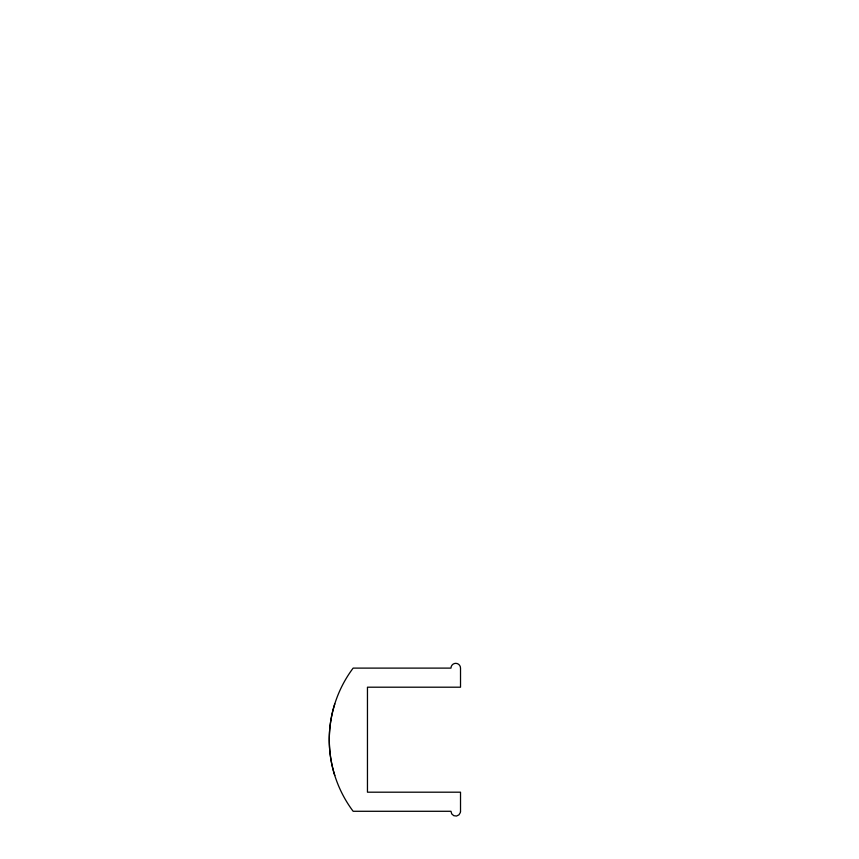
<?xml version="1.0" encoding="UTF-8"?>
<svg xmlns="http://www.w3.org/2000/svg" width="859" height="859" viewBox="0 0 859 859"><rect width="100%" height="100%" fill="white"/><g stroke="black" fill="none" stroke-linecap="round" stroke-linejoin="round"><path stroke-width="1.29" d="M334.785 703.908C327.462 727.015 327.462 752.366 334.785 775.484M460.521 811.283L460.36 812.517A4.767 4.767 0 0 1 450.975 811.283L353.146 811.283A119.304 119.304 0 0 1 353.146 668.109L450.975 668.109A4.767 4.767 0 0 1 455.742 663.341A4.767 4.767 0 0 1 460.521 668.109L460.521 687.2L367.459 687.2L367.459 792.191L460.521 792.191L460.521 811.283"/></g></svg>
